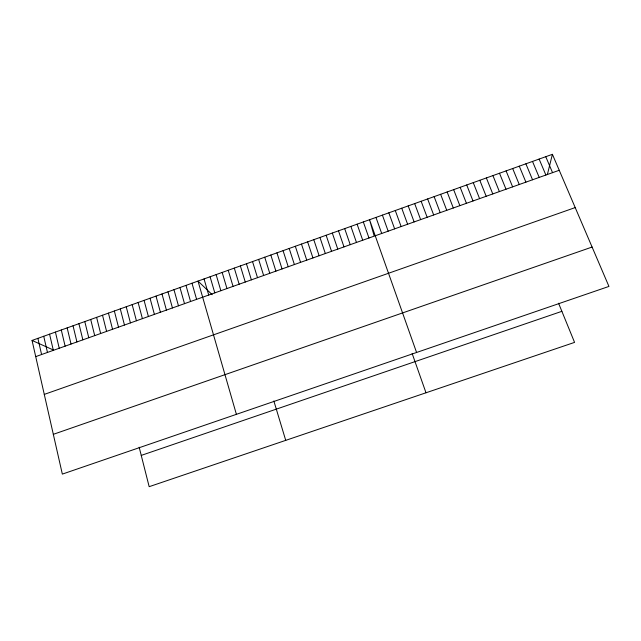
<?xml version="1.0" encoding="UTF-8"?>
<svg xmlns="http://www.w3.org/2000/svg" width="641" height="641" viewBox="0 0 641 641"><rect width="100%" height="100%" fill="white"/><g stroke="black" fill="none" stroke-linecap="round" stroke-linejoin="round"><path stroke-width="0.96" d="M547.558 173.783L552.406 154.321L32.05 340.443L62.337 474.108L608.95 286.423L552.406 154.321M35.72 356.62L559.232 170.282M44.277 394.399L575.201 207.58M53.323 434.334L592.1 247.049M141.244 455.406L561.877 311.326M32.05 340.443L53.019 349.834M212.195 294.708L198.013 281.079L236.401 414.342M545.763 156.7L552.55 172.661M539.129 159.072L545.876 175.033M532.503 161.436L539.209 177.413M525.892 163.808L532.551 179.776M519.282 166.171L525.9 182.148M512.68 168.527L519.258 184.512M506.094 170.891L512.632 186.876M558.559 303.209L574.568 342.39L149.169 486.679L139.169 447.226M499.507 173.246L506.005 189.231M492.929 175.594L499.387 191.587M486.367 177.942L492.777 193.935M479.805 180.289L486.182 196.282M473.258 182.629L479.588 198.63M466.712 184.969L473.002 200.978M460.182 187.308L466.432 203.317M453.652 189.64L459.861 205.657M447.138 191.971L453.307 207.988M440.623 194.303L446.753 210.32M434.125 196.627L440.215 212.644M427.635 198.95L433.677 214.975M421.145 201.274L427.154 217.299M414.671 203.59L420.632 219.615M408.197 205.905L414.126 221.93M401.739 208.213L407.62 224.246M395.281 210.52L401.13 226.561M388.839 212.828L394.64 228.869M382.405 215.128L388.166 231.169M375.971 217.427L381.699 233.476M416.578 352.478L369.553 219.727L374.056 235.543M412.139 353.487L426.001 392.781M363.327 221.954L368.968 238.003M357.109 224.174L362.718 240.231M350.899 226.393L356.468 242.458M344.69 228.613L350.226 244.678M338.496 230.832L343.993 246.897M332.31 233.044L337.767 249.109M326.133 235.255L331.549 251.328M319.955 237.466L325.34 253.532M313.786 239.67L319.13 255.743M307.632 241.873L312.936 257.946M301.478 244.069L306.751 260.15M295.333 246.272L300.565 262.353M289.195 248.468L294.395 264.549M283.066 250.655L288.226 266.744M276.944 252.85L282.064 268.94M270.831 255.03L275.91 271.127M264.725 257.217L269.773 273.314M258.627 259.397L263.635 275.502M252.53 261.576L257.506 277.681M246.448 263.755L251.376 279.861M240.367 265.927L245.263 282.032M234.294 268.098L239.157 284.211M273.851 400.978L285.726 440.359M228.228 270.27L233.052 286.383M222.171 272.441L226.962 288.554M216.121 274.604L220.873 290.718M210.08 276.76L214.799 292.881M204.046 278.923L208.726 295.044M191.996 283.234L196.603 299.355M185.978 285.381L190.553 301.51M179.969 287.529L184.512 303.658M173.975 289.676L178.47 305.813M167.982 291.823L172.445 307.952M161.989 293.963L166.42 310.1M156.011 296.102L160.41 312.239M150.042 298.241L154.401 314.378M144.073 300.373L148.4 316.518M138.119 302.504L142.406 318.649M132.166 304.627L136.421 320.78M126.221 306.759L130.435 322.904M120.284 308.882L124.466 325.035M114.354 311.005L118.505 327.158M108.433 313.12L112.544 329.274M102.512 315.236L106.59 331.397M96.607 317.351L100.645 333.512M90.702 319.458L94.708 335.62M84.804 321.574L88.778 337.735M78.915 323.673L82.857 339.842M73.034 325.78L76.936 341.949M67.161 327.88L71.031 344.049M61.288 329.979L65.126 346.156M55.43 332.078L59.228 348.255M49.573 334.169L53.339 350.347M43.724 336.261L47.458 352.438M37.883 338.352L41.585 354.529"/></g></svg>
